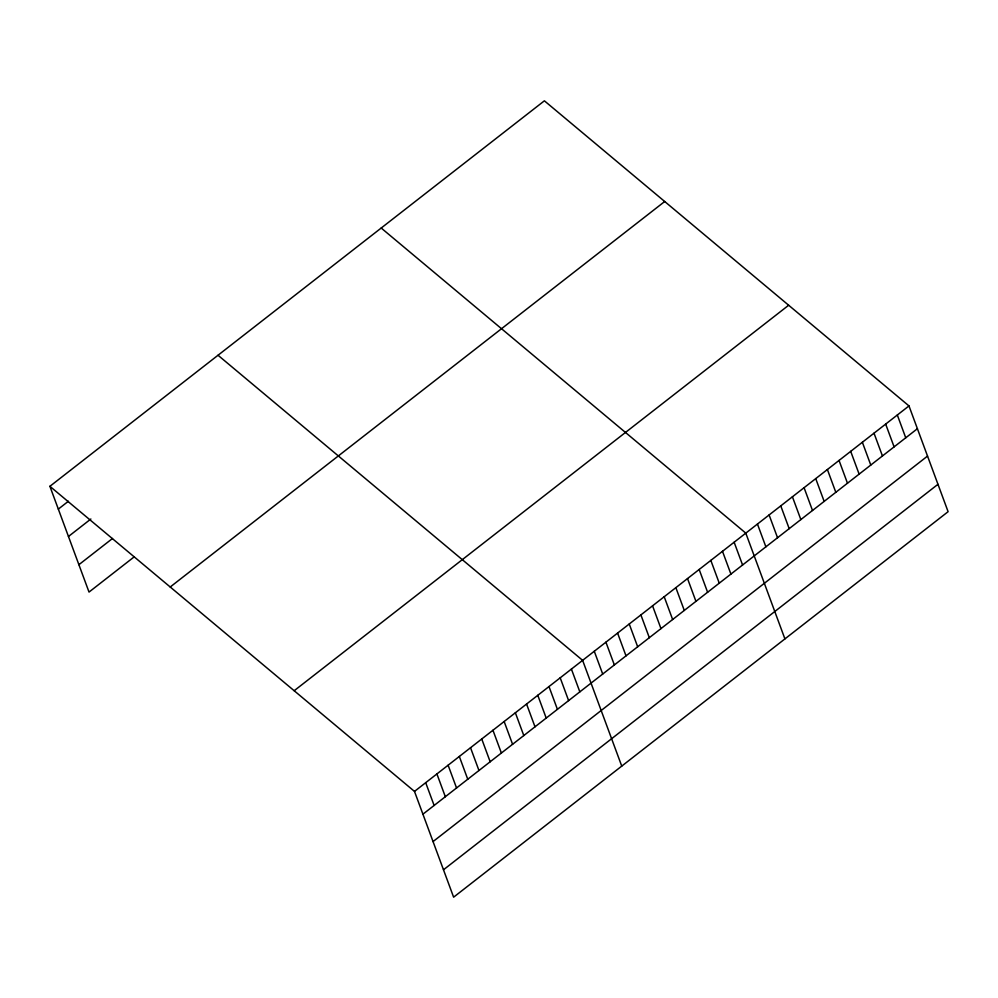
<?xml version="1.0" encoding="UTF-8"?>
<svg xmlns="http://www.w3.org/2000/svg" width="998" height="998" viewBox="0 0 998 998"><rect width="100%" height="100%" fill="white"/><g stroke="black" fill="none" stroke-linecap="round" stroke-linejoin="round"><path stroke-width="1.5" d="M49.9 486.313L544.384 100.823L908.978 405.924L948.1 511.687L453.616 897.177L414.494 791.414L49.9 486.313L89.022 592.076L133.857 557.121M58.333 509.105L68.413 501.233M68.463 536.487L90.868 519.01M78.892 564.693L112.512 538.483M170.209 586.999L664.705 201.509M294.173 690.728L788.657 305.238M414.494 791.414L908.978 405.924M422.915 814.193L917.412 428.703M433.045 841.576L927.541 456.086M443.486 869.794L937.97 484.304M381.211 228.043L745.793 533.132L784.915 638.895M218.026 355.251L582.62 660.352L621.742 766.102M897.327 415.006L905.747 437.798M885.663 424.1L894.096 446.879M874.011 433.182L882.444 455.961M862.359 442.264L870.78 465.056M850.695 451.358L859.128 474.137M839.044 460.44L847.477 483.232M827.392 469.534L835.813 492.313M815.728 478.616L824.161 501.395M804.076 487.698L812.509 510.489M792.424 496.792L800.845 519.571M780.76 505.874L789.193 528.653M769.109 514.956L777.542 537.747M757.457 524.05L765.878 546.829M734.141 542.226L742.574 565.005M722.49 551.308L730.91 574.087M710.825 560.389L719.259 583.181M699.174 569.484L707.607 592.263M687.522 578.566L695.943 601.357M675.858 587.66L684.291 610.439M664.206 596.742L672.64 619.521M652.555 605.823L660.975 628.615M640.891 614.918L649.324 637.697M629.239 624L637.672 646.779M617.587 633.081L626.008 655.873M605.923 642.176L614.356 664.955M594.272 651.257L602.705 674.049M571.405 669.084L579.838 691.864M560.202 677.817L568.623 700.608M548.987 686.562L557.42 709.341M537.785 695.294L546.205 718.086M526.57 704.039L535.003 726.818M515.367 712.772L523.8 735.563M504.152 721.517L512.585 744.296M492.95 730.249L501.383 753.028M481.747 738.982L490.168 761.773M470.532 747.727L478.965 770.506M459.329 756.459L467.75 779.251M448.114 765.204L456.548 787.983M436.912 773.937L445.333 796.728M425.697 782.682L434.13 805.461"/></g></svg>
